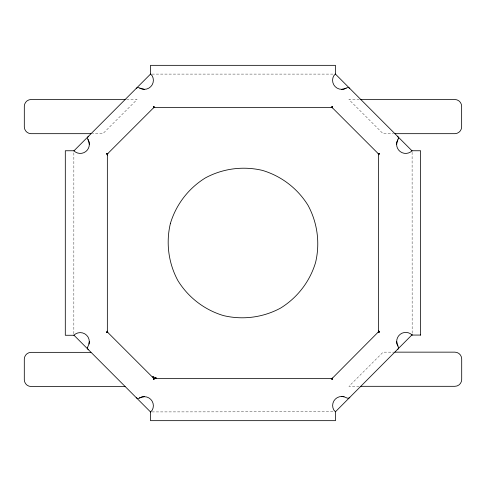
<?xml version="1.0" encoding="UTF-8"?>
<svg xmlns="http://www.w3.org/2000/svg" width="486" height="486" viewBox="0 0 486 486"><rect width="100%" height="100%" fill="white"/><g stroke="black" fill="none" stroke-linecap="round" stroke-linejoin="round"><path stroke-width="0.36" stroke-dasharray="2.43 1.82" d="M73.842 333.779L73.854 152.246M151.984 411.921L333.487 411.721M152.003 74.097L333.955 74.097M126.597 99.509L137.064 99.509L102.898 133.674L92.431 133.674M359.361 99.509L348.893 99.509L383.059 133.674L393.526 133.674M395.075 352.15L383.12 352.15L348.948 386.315L359.415 386.315M412.104 152.246L412.158 333.572"/><path stroke-width="0.73" d="M73.842 335.097L150.496 411.921L150.496 420.663L335.504 420.663L335.504 411.721L412.158 334.684M73.854 150.921L150.514 74.097L150.514 65.337L335.449 65.337L335.449 74.097L412.104 150.921M87.644 347.223L88.999 344.021L89.309 341.676M396.637 144.348L396.947 142.003L398.338 138.607M397.852 139.81L397.852 139.816A9.058 9.058 0 0 0 412.104 150.757L420.633 150.757L420.633 335.061M150.873 411.921L150.496 411.921L152.154 410.263A9.058 9.058 0 0 0 139.78 397.888L139.816 397.864A2.758 2.758 0 0 1 136.214 397.609M139.78 397.888L141.967 396.983L144.312 396.679M341.634 89.345L343.979 89.035L347.381 87.644A2.788 2.788 0 0 1 349.756 88.391M335.127 411.721L335.504 411.721L333.846 410.062A9.058 9.058 0 0 1 344.033 396.783L347.435 398.174A2.788 2.788 0 0 0 349.811 397.427M150.891 74.097L150.514 74.097L152.167 75.755A9.058 9.058 0 0 1 139.792 88.13A2.758 2.758 0 0 0 136.226 88.416M335.067 74.097L335.449 74.097L333.791 75.755A9.058 9.058 0 0 0 346.166 88.13M125.102 99.509L31.147 99.509A6.834 6.834 0 0 0 24.312 106.337L24.312 126.84A6.834 6.834 0 0 0 31.147 133.674L90.937 133.674M360.855 99.509L454.811 99.509A6.834 6.834 0 0 1 461.645 106.337L461.645 126.84A6.834 6.834 0 0 1 454.811 133.674L395.021 133.674M412.104 335.061L420.7 335.061M395.075 352.15L454.866 352.15A6.834 6.834 0 0 1 461.7 358.978L461.7 379.481A6.834 6.834 0 0 1 454.866 386.315L360.91 386.315M90.925 352.35L31.134 352.35A6.834 6.834 0 0 0 24.3 359.184L24.3 379.681A6.834 6.834 0 0 0 31.134 386.516L125.09 386.516M144.324 89.345L139.828 88.16M341.688 396.473L344.033 396.783M397.876 345.965L397.913 346.008A9.058 9.058 0 0 1 412.158 335.061M88.999 344.021A9.058 9.058 0 0 0 73.842 335.267L65.3 335.267L65.312 150.757L73.854 150.757A9.058 9.058 0 0 0 88.106 139.816L88.136 139.859A2.758 2.758 0 0 1 88.391 136.256M88.106 139.816L89.011 142.003L89.321 144.348M396.691 341.47L397.001 343.815L398.392 347.211A2.788 2.788 0 0 1 397.651 349.592M88.349 349.792A2.794 2.794 0 0 1 87.662 347.229M397.591 136.232A2.788 2.788 0 0 1 398.32 138.601M107.351 154.998L107.345 330.923L106.568 332.321L108.044 332.691L153.23 377.877L152.938 376.425L153.667 379.414L156.292 377.816L155.058 378.637L330.972 378.637L332.278 379.414L332.649 377.938L377.914 332.388L379.39 332.005L378.612 330.699L378.612 154.998L379.39 153.691L377.914 153.321L332.667 108.068L332.29 106.592L330.984 107.376L154.973 107.376L153.667 106.592L153.29 108.068L108.044 153.321L106.568 153.691L107.351 154.998M332.424 378.114L332.278 379.414L331.154 378.618A3.062 3.062 0 0 0 332.418 378.108M153.667 106.592L153.515 107.898A3.086 3.086 0 0 1 154.791 107.394L153.667 106.592M170.373 223.548C165.793 242.854 168.466 263.126 177.882 280.586C188.295 297.475 204.521 309.922 223.524 315.608C242.83 320.189 263.102 317.522 280.562 308.1C297.45 297.687 309.898 281.467 315.584 262.458C320.165 243.158 317.492 222.88 308.075 205.42C297.663 188.532 281.443 176.084 262.434 170.398C243.128 165.823 222.855 168.49 205.396 177.906C188.507 188.319 176.06 204.545 170.373 223.548M107.37 331.197L106.568 332.321L107.868 332.467A3.086 3.086 0 0 1 107.37 331.197M379.39 153.691L378.588 154.815A3.086 3.086 0 0 0 378.084 153.546L379.39 153.691M155.532 377.707L153.667 379.414L153.558 376.887A6.403 6.403 0 0 0 155.532 377.701M332.29 106.592L331.166 107.394A3.086 3.086 0 0 1 332.436 107.904L332.29 106.592M379.39 332.005L378.09 332.163A3.11 3.11 0 0 0 378.588 330.881L379.39 332.005M107.868 153.54L106.568 153.691L107.37 154.815A3.086 3.086 0 0 1 107.874 153.546"/></g></svg>
